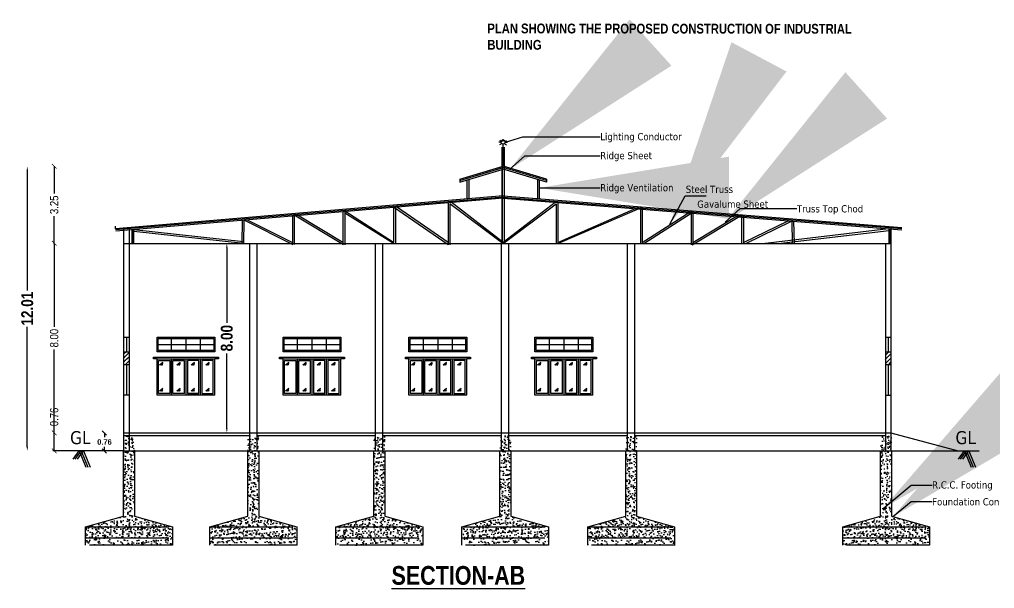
# Model space of a CAD drawing. Header units: metres. Extents: x 13.4 to 75.8, y 48.8 to 110.6.
# Drawn here: x 13.82 to 54.92, y 86.63 to 110.64 of the extents above; entities that cross this region are included whole.
import ezdxf

# ---------------------------------------------------------------- set-up
doc = ezdxf.new("R2010")
doc.units = ezdxf.units.M
doc.header["$MEASUREMENT"] = 0
doc.linetypes.add('DASHED', pattern=[0.75, 0.5, -0.25])
for name, color, linetype in [('BLK_1_FLR_0_REGULAR_ROOM_1', 4, 'Continuous'), ('BLK_1_HT_OF_BLDG', 5, 'Continuous'), ('BLK_1_PLINTH_HEIGHT', 7, 'Continuous'), ('DIM', 151, 'Continuous')]:
    doc.layers.add(name, color=color, linetype=linetype)
doc.styles.add('AA', font='tahoma.ttf')
doc.styles.add('Arial', font='swissc.ttf')
doc.styles.get("Standard").update_dxf_attribs({"font": 'swisscb.ttf'})
doc.dimstyles.new('Copy of Standard', dxfattribs={"dimtxt": 0.23, "dimasz": 0.18, "dimexe": 0.18, "dimexo": 0.0625, "dimgap": 0.09, "dimtad": 0, "dimtih": 1, "dimtoh": 1, "dimzin": 0, "dimdsep": 46, "dimtxsty": 'Standard', "dimblk": 'OBLIQUE', "dimcen": 0.09, "dimse1": 1, "dimse2": 1, "dimadec": 0, "dimazin": 0, "dimtfac": 1, "dimtofl": 0, "dimtmove": 0, "dimatfit": 3, "dimfxl": 0, "dimtolj": 1, "dimtzin": 0, "dimarcsym": 0})
doc.dimstyles.new('Copy(2) of Standard', dxfattribs={"dimtxt": 0.3, "dimasz": 0.2, "dimexe": 0.18, "dimexo": 0.0625, "dimgap": 0.09, "dimtad": 0, "dimzin": 0, "dimdsep": 46, "dimtxsty": 'Arial', "dimcen": 0.09, "dimse1": 1, "dimse2": 1, "dimclrd": 251, "dimadec": 0, "dimazin": 0, "dimtfac": 1, "dimtofl": 0, "dimtmove": 0, "dimatfit": 3, "dimfxl": 0, "dimtolj": 1, "dimtzin": 0, "dimarcsym": 0})
doc.dimstyles.get("Standard").update_dxf_attribs({"dimtxt": 1.5, "dimasz": 0.18, "dimexe": 0.18, "dimexo": 0.0625, "dimgap": 0.09, "dimtad": 0, "dimzin": 0, "dimdsep": 46, "dimtxsty": 'Standard', "dimcen": 0.09, "dimse1": 1, "dimse2": 1, "dimsd1": 1, "dimsd2": 1, "dimclrt": 256, "dimadec": 0, "dimazin": 0, "dimtfac": 1, "dimtofl": 0, "dimtmove": 0, "dimatfit": 3, "dimfxl": 0, "dimtolj": 1, "dimtzin": 0, "dimarcsym": 0})
pattern_1 = [(45, (-76343.95023, 28405.97859), (-0.08838834765, 0.08838834765), [])]
pattern_2 = [(50, (-76343.95023, 28405.9786), (0.3643681727, -0.0318780846), [0.0381, -0.4191]), (355, (-76343.95023, 28405.9786), (-0.0704856775, 0.3821136039), [0.03048, -0.33528]), (100.45144446, (-76343.91986, 28405.97594), (0.2938824941, 0.3502355154), [0.0323800175, -0.3561801929]), (46.1842, (-76343.95023, 28406.0802), (0.542158596, -0.0840837946), [0.05715, -0.62865]), (96.6356355, (-76343.90505, 28406.0732), (0.4748082684, 0.4948522492), [0.0485700537, -0.53427059]), (351.184164, (-76343.9502, 28406.0802), (0.474808268, 0.494852249), [0.04572, -0.5029200005]), (21, (-76343.89943, 28406.0548), (0.3032287825, -0.2045303965), [0.0381, -0.4191]), (326, (-76343.89943, 28406.0548), (0.1236041886, 0.3683762229), [0.03048, -0.33528]), (71.45144474, (-76343.87416, 28406.03775), (0.4268329674, 0.1638458256), [0.0323800165, -0.3561801929]), (37.5, (-76343.95023, 28405.97859), (0.0061772065, 0.16911007774), [0, -0.331216, 0, -0.34036, 0, -0.33655]), (7.5, (-76343.95023, 28405.9786), (0.133639325, 0.20036114963), [0, -0.194056, 0, -0.323596, 0, -0.12827]), (327.5, (-76344.06351, 28405.97859), (0.27118179757, -0.01145787484), [0, -0.127, 0, -0.39624, 0, -0.52578]), (317.5, (-76344.1143, 28405.9786), (0.296258574, 0.050853331), [0, -0.1651, 0, -0.263144, 0, -0.37338])]
pattern_3 = [(37.5, (-76343.95023, 28405.9786), (-0.0096001878, 0.2936479424), [0, -0.231648, 0, -0.25908, 0, -0.24765]), (7.5, (-76343.95023, 28405.9786), (0.2697139699, 0.4300950603), [0, -0.124968, 0, -0.208788, 0, -0.08001]), (327.5, (-76344.13768, 28405.9786), (0.4745952197, 0.00086243976), [0, -0.0762, 0, -0.27432, 0, -0.35814]), (317.5, (-76344.13768, 28405.9786), (0.4581336945, 0.133757756), [0, -0.0381, 0, -0.179832, 0, -0.20574])]

# ---------------------------------------------------------------- blocks, each defined once
blk = doc.blocks.new('_ArchTick')
at = {"color": 0, "linetype": 'ByBlock', "const_width": 0.15}
blk.add_lwpolyline([(-0.5, -0.5), (0.5, 0.5)], dxfattribs=at)
blk = doc.blocks.new('*D26')
at = {"lineweight": -2}
for p, q in [((15.283, 93.196), (15.283, 93.396)), ((15.283, 92.436), (15.283, 93.196))]:
    blk.add_line(p, q, dxfattribs=at)
at = {"layer": 'Defpoints', "color": 0, "lineweight": 5}
for p in [(15.283, 93.196), (18.209, 93.196), (18.209, 92.436)]:
    blk.add_point(p, dxfattribs=at)
at = {"lineweight": -2, "xscale": 0.2, "yscale": 0.2, "zscale": 0.2}
for p, rotation in [((15.283, 93.196), 90), ((15.283, 92.436), 270)]:
    blk.add_blockref('_ArchTick', p, dxfattribs=dict(at, rotation=rotation))
at = {"color": 0, "insert": (15.283, 93.872), "char_height": 0.35, "attachment_point": 5, "rotation": 90, "style": 'Arial'}
blk.add_mtext('\\A1;0.76', dxfattribs=at)
blk = doc.blocks.new('*D27')
at = {"lineweight": -2}
for p, q in [((15.283, 101.196), (15.283, 97.671)), ((15.283, 93.196), (15.283, 96.722))]:
    blk.add_line(p, q, dxfattribs=at)
at = {"layer": 'Defpoints', "color": 0, "lineweight": 5}
for p in [(15.283, 101.196), (18.439, 101.196), (18.439, 93.196)]:
    blk.add_point(p, dxfattribs=at)
at = {"lineweight": -2, "xscale": 0.2, "yscale": 0.2, "zscale": 0.2}
for p, rotation in [((15.283, 101.196), 90), ((15.283, 93.196), 270)]:
    blk.add_blockref('_ArchTick', p, dxfattribs=dict(at, rotation=rotation))
at = {"color": 0, "insert": (15.283, 97.196), "char_height": 0.35, "attachment_point": 5, "rotation": 90, "style": 'Arial'}
blk.add_mtext('\\A1;8.00', dxfattribs=at)
blk = doc.blocks.new('*D28')
at = {"lineweight": -2}
for p, q in [((15.283, 104.446), (15.283, 103.295)), ((15.283, 101.196), (15.283, 102.347))]:
    blk.add_line(p, q, dxfattribs=at)
at = {"layer": 'Defpoints', "color": 0, "lineweight": 5}
for p in [(15.283, 104.446), (34.205, 104.446), (34.139, 101.196)]:
    blk.add_point(p, dxfattribs=at)
at = {"lineweight": -2, "xscale": 0.2, "yscale": 0.2, "zscale": 0.2}
for p, rotation in [((15.283, 104.446), 90), ((15.283, 101.196), 270)]:
    blk.add_blockref('_ArchTick', p, dxfattribs=dict(at, rotation=rotation))
at = {"color": 0, "insert": (15.283, 102.821), "char_height": 0.35, "attachment_point": 5, "rotation": 90, "style": 'Arial'}
blk.add_mtext('\\A1;3.25', dxfattribs=at)
blk = doc.blocks.new('*D23')
at = {"layer": 'BLK_1_HT_OF_BLDG', "color": 0, "lineweight": -2}
for p, q in [((14.149, 104.266), (14.149, 99.212)), ((14.149, 92.616), (14.149, 97.67))]:
    blk.add_line(p, q, dxfattribs=at)
at = {"layer": 'BLK_1_HT_OF_BLDG', "color": 0, "lineweight": 5}
for points in [[(14.119, 104.266), (14.179, 104.266), (14.149, 104.446)], [(14.119, 92.616), (14.179, 92.616), (14.149, 92.436)]]:
    blk.add_solid(points, dxfattribs=at)
at = {"layer": 'Defpoints', "color": 0, "lineweight": 5}
for p in [(14.149, 104.446), (34.205, 104.446), (18.209, 92.436)]:
    blk.add_point(p, dxfattribs=at)
at = {"layer": 'BLK_1_HT_OF_BLDG', "insert": (14.149, 98.441), "char_height": 0.5, "attachment_point": 5, "rotation": 90}
blk.add_mtext('\\A1;12.01', dxfattribs=at)
blk = doc.blocks.new('*D31')
at = {"layer": 'BLK_1_FLR_0_REGULAR_ROOM_1', "color": 0, "lineweight": -2}
for p, q in [((22.56, 101.016), (22.56, 97.839)), ((22.56, 93.376), (22.56, 96.554))]:
    blk.add_line(p, q, dxfattribs=at)
at = {"layer": 'BLK_1_FLR_0_REGULAR_ROOM_1', "color": 0, "lineweight": 5}
for points in [[(22.53, 101.016), (22.59, 101.016), (22.56, 101.196)], [(22.53, 93.376), (22.59, 93.376), (22.56, 93.196)]]:
    blk.add_solid(points, dxfattribs=at)
at = {"layer": 'Defpoints', "color": 0, "lineweight": 5}
for p in [(23.519, 101.196), (22.56, 93.196), (23.519, 93.196)]:
    blk.add_point(p, dxfattribs=at)
at = {"layer": 'BLK_1_FLR_0_REGULAR_ROOM_1', "insert": (22.56, 97.196), "char_height": 0.5, "attachment_point": 5, "rotation": 90}
blk.add_mtext('\\A1;8.00', dxfattribs=at)
blk = doc.blocks.new('_Oblique')
at = {"layer": 'DIM', "color": 0, "lineweight": -2}
blk.add_line((-0.5, -0.5), (0.5, 0.5), dxfattribs=at)
blk = doc.blocks.new('*D32')
at = {"layer": 'BLK_1_PLINTH_HEIGHT', "color": 0, "lineweight": -2}
for p, q in [((17.402, 93.196), (17.402, 93.023)), ((17.402, 92.434), (17.402, 92.607))]:
    blk.add_line(p, q, dxfattribs=at)
at = {"layer": 'Defpoints', "color": 0, "lineweight": 5}
for p in [(17.402, 93.196), (18.209, 93.196), (18.209, 92.434)]:
    blk.add_point(p, dxfattribs=at)
at = {"layer": 'BLK_1_PLINTH_HEIGHT', "color": 0, "lineweight": -2, "xscale": 0.18, "yscale": 0.18, "zscale": 0.18}
for p, rotation in [((17.402, 93.196), 90), ((17.402, 92.434), 270)]:
    blk.add_blockref('_Oblique', p, dxfattribs=dict(at, rotation=rotation))
at = {"layer": 'BLK_1_PLINTH_HEIGHT', "color": 0, "insert": (17.402, 92.815), "char_height": 0.23, "attachment_point": 5}
blk.add_mtext('\\A1;0.76', dxfattribs=at)

msp = doc.modelspace()

# ---------------------------------------------------------------- hatches: boundary and pattern name
h = msp.add_hatch()
h.set_pattern_fill('ANSI31', color=256)
h.set_pattern_definition(pattern_1)
h.paths.add_polyline_path([(50.556, 96.625), (50.326, 96.625), (50.326, 96.32), (50.556, 96.32)])
h.paths.add_polyline_path([(18.439, 96.625), (18.209, 96.625), (18.209, 96.32), (18.439, 96.32)])
h = msp.add_hatch()
h.set_pattern_fill('ANSI31', color=256)
h.set_pattern_definition(pattern_1)
h.paths.add_polyline_path([(50.556, 96.32), (50.326, 96.32), (50.326, 96.09), (50.556, 96.09)])
h.paths.add_polyline_path([(18.439, 96.32), (18.209, 96.32), (18.209, 96.09), (18.439, 96.09)])
at = {"linetype": 'ByBlock'}
h = msp.add_hatch(dxfattribs=at)
h.set_pattern_fill('AR-CONC', color=251, scale=0.0508, style=0)
h.set_pattern_definition(pattern_2)
h.paths.add_polyline_path([(18.209, 92.434), (18.666, 92.434), (18.666, 89.688), (20.266, 89.231), (16.609, 89.231), (18.209, 89.688)])
h.paths.add_polyline_path([(18.209, 93.082), (18.666, 93.082), (18.666, 92.434), (18.209, 92.434)])
h = msp.add_hatch(dxfattribs=at)
h.set_pattern_fill('AR-CONC', color=251, scale=0.0508, style=0)
h.set_pattern_definition(pattern_2)
h.paths.add_polyline_path([(23.448, 92.434), (23.906, 92.434), (23.906, 89.688), (25.506, 89.231), (21.848, 89.231), (23.448, 89.688)])
h.paths.add_polyline_path([(23.448, 93.082), (23.906, 93.082), (23.906, 92.434), (23.448, 92.434)])
h = msp.add_hatch(dxfattribs=at)
h.set_pattern_fill('AR-CONC', color=251, scale=0.0508, style=0)
h.set_pattern_definition(pattern_2)
h.paths.add_polyline_path([(28.758, 92.434), (29.216, 92.434), (29.216, 89.688), (30.816, 89.231), (27.158, 89.231), (28.758, 89.688)])
h.paths.add_polyline_path([(28.758, 93.082), (29.216, 93.082), (29.216, 92.434), (28.758, 92.434)])
h = msp.add_hatch(dxfattribs=at)
h.set_pattern_fill('AR-CONC', color=251, scale=0.0508, style=0)
h.set_pattern_definition([(50, (-8067.28307, -9290.357), (0.364368173, -0.0318780846), [0.0381, -0.4191]), (355, (-8067.28307, -9290.357), (-0.070485677, 0.382113604), [0.03048, -0.33528]), (100.4514445, (-8067.2527, -9290.35965), (0.293882494, 0.350235515), [0.032380018, -0.356180193]), (46.1842, (-8067.28307, -9290.2554), (0.542158596, -0.084083795), [0.05715, -0.62865]), (96.6356355, (-8067.2379, -9290.2624), (0.474808268, 0.49485225), [0.048570054, -0.53427059]), (351.184164, (-8067.28307, -9290.2554), (0.474808268, 0.49485225), [0.04572, -0.50292]), (21, (-8067.23227, -9290.2808), (0.3032287825, -0.2045303965), [0.0381, -0.4191]), (326, (-8067.23227, -9290.2808), (0.123604189, 0.368376223), [0.03048, -0.33528]), (71.4514447, (-8067.207, -9290.29784), (0.426832967, 0.163845826), [0.032380017, -0.356180193]), (37.5, (-8067.28307, -9290.357), (0.0061772065, 0.1691100777), [0, -0.331216, 0, -0.34036, 0, -0.33655]), (7.5, (-8067.28307, -9290.357), (0.133639325, 0.2003611496), [0, -0.194056, 0, -0.323596, 0, -0.12827]), (327.5, (-8067.39635, -9290.357), (0.2711817976, -0.0114578748), [0, -0.127, 0, -0.39624, 0, -0.52578]), (317.5, (-8067.44715, -9290.357), (0.296258574, 0.050853331), [0, -0.1651, 0, -0.263144, 0, -0.37338])])
h.paths.add_polyline_path([(34.068, 92.434), (34.526, 92.434), (34.526, 89.688), (36.126, 89.231), (32.468, 89.231), (34.068, 89.688)])
h.paths.add_polyline_path([(34.068, 93.082), (34.526, 93.082), (34.526, 92.434), (34.068, 92.434)])
h = msp.add_hatch(dxfattribs=at)
h.set_pattern_fill('AR-CONC', color=251, scale=0.0508, style=0)
h.set_pattern_definition(pattern_2)
h.paths.add_polyline_path([(39.378, 92.434), (39.836, 92.434), (39.836, 89.688), (41.436, 89.231), (37.778, 89.231), (39.378, 89.688)])
h.paths.add_polyline_path([(39.378, 93.082), (39.836, 93.082), (39.836, 92.434), (39.378, 92.434)])
h = msp.add_hatch(dxfattribs=at)
h.set_pattern_fill('AR-CONC', color=251, scale=0.0508, style=0)
h.set_pattern_definition(pattern_2)
h.paths.add_polyline_path([(50.12, 92.434), (50.578, 92.434), (50.578, 89.688), (52.178, 89.231), (48.52, 89.231), (50.12, 89.688)])
h.paths.add_polyline_path([(50.12, 93.082), (50.578, 93.082), (50.578, 92.434), (50.12, 92.434)])
h = msp.add_hatch(dxfattribs=at)
h.set_pattern_fill('AR-CONC', color=251, scale=0.0508, style=0)
h.set_pattern_definition(pattern_2)
h.paths.add_polyline_path([(16.609, 89.231), (20.266, 89.231), (20.266, 88.773), (16.609, 88.773)])
h = msp.add_hatch(dxfattribs=at)
h.set_pattern_fill('AR-CONC', color=251, scale=0.0508, style=0)
h.set_pattern_definition(pattern_2)
h.paths.add_polyline_path([(21.848, 89.231), (25.506, 89.231), (25.506, 88.773), (21.848, 88.773)])
h = msp.add_hatch(dxfattribs=at)
h.set_pattern_fill('AR-CONC', color=251, scale=0.0508, style=0)
h.set_pattern_definition(pattern_2)
h.paths.add_polyline_path([(27.158, 89.231), (30.816, 89.231), (30.816, 88.773), (27.158, 88.773)])
h = msp.add_hatch(dxfattribs=at)
h.set_pattern_fill('AR-CONC', color=251, scale=0.0508, style=0)
h.set_pattern_definition(pattern_2)
h.paths.add_polyline_path([(32.468, 89.231), (36.126, 89.231), (36.126, 88.773), (32.468, 88.773)])
h = msp.add_hatch(dxfattribs=at)
h.set_pattern_fill('AR-CONC', color=251, scale=0.0508, style=0)
h.set_pattern_definition(pattern_2)
h.paths.add_polyline_path([(37.778, 89.231), (41.436, 89.231), (41.436, 88.773), (37.778, 88.773)])
h = msp.add_hatch(dxfattribs=at)
h.set_pattern_fill('AR-CONC', color=251, scale=0.0508, style=0)
h.set_pattern_definition(pattern_2)
h.paths.add_polyline_path([(48.52, 89.231), (52.178, 89.231), (52.178, 88.773), (48.52, 88.773)])
h = msp.add_hatch(dxfattribs=at)
h.set_pattern_fill('AR-SAND', color=251, scale=0.1524, style=0)
h.set_pattern_definition(pattern_3)
h.paths.add_polyline_path([(16.609, 88.773), (20.266, 88.773), (20.266, 88.469), (16.609, 88.469)])
h = msp.add_hatch(dxfattribs=at)
h.set_pattern_fill('AR-SAND', color=251, scale=0.1524, style=0)
h.set_pattern_definition(pattern_3)
h.paths.add_polyline_path([(21.848, 88.773), (25.506, 88.773), (25.506, 88.469), (21.848, 88.469)])
h = msp.add_hatch(dxfattribs=at)
h.set_pattern_fill('AR-SAND', color=251, scale=0.1524, style=0)
h.set_pattern_definition([(37.5, (-8072.59307, -9290.357), (-0.009600188, 0.2936479424), [0, -0.231648, 0, -0.25908, 0, -0.24765]), (7.5, (-8072.59307, -9290.357), (0.26971397, 0.43009506), [0, -0.124968, 0, -0.208788, 0, -0.08001]), (327.5, (-8072.78052, -9290.357), (0.4745952197, 0.00086244), [0, -0.0762, 0, -0.27432, 0, -0.35814]), (317.5, (-8072.78052, -9290.357), (0.458133695, 0.133757756), [0, -0.0381, 0, -0.179832, 0, -0.20574])])
h.paths.add_polyline_path([(27.158, 88.773), (30.816, 88.773), (30.816, 88.469), (27.158, 88.469)])
h = msp.add_hatch(dxfattribs=at)
h.set_pattern_fill('AR-SAND', color=251, scale=0.1524, style=0)
h.set_pattern_definition(pattern_3)
h.paths.add_polyline_path([(32.468, 88.773), (36.126, 88.773), (36.126, 88.469), (32.468, 88.469)])
h = msp.add_hatch(dxfattribs=at)
h.set_pattern_fill('AR-SAND', color=251, scale=0.1524, style=0)
h.set_pattern_definition(pattern_3)
h.paths.add_polyline_path([(37.778, 88.773), (41.436, 88.773), (41.436, 88.469), (37.778, 88.469)])
h = msp.add_hatch(dxfattribs=at)
h.set_pattern_fill('AR-SAND', color=251, scale=0.1524, style=0)
h.set_pattern_definition(pattern_3)
h.paths.add_polyline_path([(48.52, 88.773), (52.178, 88.773), (52.178, 88.469), (48.52, 88.469)])

# ---------------------------------------------------------------- linework, layer by layer
for p, q in [((34.122, 105.47), (34.022, 105.47)), ((34.122, 105.47), (34.022, 105.47)), ((34.15, 105.407), (34.061, 105.353)), ((34.15, 105.407), (34.061, 105.353)), ((34.149, 105.472), (34.067, 105.528)), ((34.149, 105.472), (34.067, 105.528)), ((34.205, 105.493), (34.205, 105.593)), ((34.205, 105.493), (34.205, 105.593)), ((34.205, 104.446), (34.205, 105.386)), ((34.205, 104.446), (34.205, 105.386)), ((34.261, 105.407), (34.35, 105.353)), ((34.261, 105.407), (34.35, 105.353)), ((34.262, 105.472), (34.344, 105.528)), ((34.262, 105.472), (34.344, 105.528)), ((34.289, 105.47), (34.389, 105.47)), ((34.289, 105.47), (34.389, 105.47)), ((18.209, 101.839), (18.209, 92.436)), ((18.439, 101.839), (18.439, 92.436)), ((50.556, 101.907), (50.556, 92.436)), ((18.209, 101.196), (50.556, 101.196)), ((23.519, 101.196), (23.519, 92.436)), ((23.829, 101.196), (23.829, 92.436)), ((28.829, 92.436), (28.829, 101.196)), ((29.139, 92.436), (29.139, 101.196)), ((34.139, 92.436), (34.139, 101.196)), ((34.449, 92.436), (34.449, 101.196)), ((39.449, 92.436), (39.449, 101.196)), ((39.759, 92.436), (39.759, 101.196)), ((50.326, 101.196), (50.326, 92.436)), ((18.209, 97.236), (18.439, 97.236)), ((18.209, 97.236), (18.209, 97.094)), ((20.225, 96.676), (20.225, 97.185)), ((20.846, 96.676), (20.846, 97.185)), ((21.452, 96.676), (21.452, 97.185)), ((25.535, 96.676), (25.535, 97.185)), ((26.156, 96.676), (26.156, 97.185)), ((26.762, 96.676), (26.762, 97.185)), ((30.845, 96.676), (30.845, 97.185)), ((31.466, 96.676), (31.466, 97.185)), ((32.072, 96.676), (32.072, 97.185)), ((36.155, 96.676), (36.155, 97.185)), ((36.776, 96.676), (36.776, 97.185)), ((37.382, 96.676), (37.382, 97.185)), ((50.326, 97.236), (50.556, 97.236)), ((18.209, 96.625), (18.439, 96.625)), ((19.67, 96.93), (22.007, 96.93)), ((24.98, 96.93), (27.317, 96.93)), ((30.29, 96.93), (32.627, 96.93)), ((35.6, 96.93), (37.937, 96.93)), ((50.326, 96.625), (50.556, 96.625)), ((20.224, 94.796), (20.224, 96.32)), ((20.844, 94.796), (20.844, 96.32)), ((21.385, 94.86), (21.385, 96.257)), ((21.448, 94.796), (21.448, 96.32)), ((22.052, 94.796), (22.052, 96.32)), ((25.534, 94.796), (25.534, 96.32)), ((26.154, 94.796), (26.154, 96.32)), ((26.695, 94.86), (26.695, 96.257)), ((26.758, 94.796), (26.758, 96.32)), ((27.362, 94.796), (27.362, 96.32)), ((30.844, 94.796), (30.844, 96.32)), ((31.464, 94.796), (31.464, 96.32)), ((32.005, 94.86), (32.005, 96.257)), ((32.068, 94.796), (32.068, 96.32)), ((32.672, 94.796), (32.672, 96.32)), ((36.154, 94.796), (36.154, 96.32)), ((36.774, 94.796), (36.774, 96.32)), ((37.315, 94.86), (37.315, 96.257)), ((37.378, 94.796), (37.378, 96.32)), ((37.982, 94.796), (37.982, 96.32)), ((18.209, 96.09), (18.439, 96.09)), ((50.326, 96.09), (50.556, 96.09)), ((18.439, 94.796), (18.209, 94.796)), ((22.052, 94.796), (19.619, 94.796)), ((20.78, 94.86), (20.287, 94.86)), ((27.362, 94.796), (24.929, 94.796)), ((26.09, 94.86), (25.597, 94.86)), ((32.672, 94.796), (30.239, 94.796)), ((31.4, 94.86), (30.907, 94.86)), ((37.982, 94.796), (35.549, 94.796)), ((36.71, 94.86), (36.217, 94.86)), ((50.326, 94.796), (50.556, 94.796)), ((18.209, 93.196), (50.556, 93.196)), ((18.209, 93.086), (23.519, 93.086)), ((23.829, 93.086), (28.829, 93.086)), ((29.139, 93.086), (34.139, 93.086)), ((34.449, 93.086), (39.449, 93.086)), ((39.759, 93.086), (50.326, 93.086)), ((50.556, 93.196), (53.384, 92.436)), ((18.209, 92.436), (15.231, 92.436)), ((16.087, 92.085), (16.341, 92.436)), ((16.165, 92.085), (16.42, 92.436)), ((16.268, 92.085), (16.523, 92.436)), ((16.341, 92.436), (16.62, 91.747)), ((16.42, 92.436), (16.698, 91.747)), ((16.523, 92.436), (16.801, 91.747)), ((18.209, 92.436), (50.556, 92.436)), ((50.556, 92.436), (53.384, 92.436)), ((53.384, 92.436), (54.28, 92.436)), ((53.407, 92.085), (53.662, 92.436)), ((53.486, 92.085), (53.74, 92.436)), ((53.589, 92.085), (53.843, 92.436)), ((53.662, 92.436), (53.94, 91.747)), ((53.74, 92.436), (54.019, 91.747)), ((53.843, 92.436), (54.122, 91.747))]:
    msp.add_line(p, q)
at = {"color": 7, "linetype": 'ByBlock'}
for p, q in [((34.158, 105.251), (34.158, 101.256)), ((34.16, 105.251), (34.16, 101.256)), ((34.25, 105.251), (34.25, 101.256)), ((34.253, 105.251), (34.253, 101.256)), ((32.377, 103.897), (34.205, 104.446)), ((32.377, 103.844), (34.205, 104.393)), ((36.034, 103.897), (34.205, 104.446)), ((36.034, 103.844), (34.205, 104.393)), ((32.377, 103.778), (34.205, 104.327)), ((36.034, 103.778), (34.205, 104.327)), ((32.377, 103.897), (32.377, 103.778)), ((32.681, 103.87), (32.681, 103.093)), ((32.758, 103.892), (32.758, 103.104)), ((35.653, 103.892), (35.653, 103.104)), ((35.729, 103.87), (35.729, 103.093)), ((36.034, 103.897), (36.034, 103.778)), ((34.205, 103.198), (17.869, 101.811)), ((34.205, 103.198), (51.012, 101.871)), ((34.205, 103.147), (17.873, 101.76)), ((34.205, 103.096), (17.877, 101.709)), ((31.891, 102.907), (31.891, 101.136)), ((31.967, 102.867), (31.967, 101.136)), ((34.197, 101.196), (31.967, 102.867)), ((34.197, 101.245), (32.011, 102.929)), ((34.205, 103.147), (51.012, 101.82)), ((34.205, 103.096), (51.012, 101.769)), ((34.214, 101.246), (36.399, 102.929)), ((34.214, 101.196), (36.444, 102.867)), ((36.444, 102.867), (36.444, 101.196)), ((36.52, 102.907), (36.52, 101.196)), ((25.322, 102.373), (25.322, 101.155)), ((25.398, 102.379), (25.398, 101.149)), ((27.483, 101.136), (25.405, 102.379)), ((27.454, 101.238), (25.544, 102.391)), ((27.456, 102.546), (27.456, 101.136)), ((27.532, 102.553), (27.532, 101.136)), ((29.589, 101.237), (27.532, 102.553)), ((29.581, 101.196), (27.532, 102.465)), ((29.589, 102.72), (29.589, 101.237)), ((31.891, 101.136), (29.589, 102.72)), ((29.666, 102.671), (29.666, 101.196)), ((31.891, 101.226), (29.715, 102.73)), ((36.52, 101.226), (39.944, 102.73)), ((36.52, 101.196), (40.069, 102.72)), ((39.993, 102.671), (39.993, 101.196)), ((40.069, 102.72), (40.069, 101.237)), ((40.069, 101.237), (42.127, 102.553)), ((40.141, 101.196), (42.127, 102.465)), ((42.127, 102.553), (42.127, 101.136)), ((42.176, 101.136), (44.253, 102.379)), ((42.203, 102.546), (42.203, 101.136)), ((42.205, 101.238), (44.115, 102.391)), ((44.26, 102.379), (44.26, 101.196)), ((44.337, 102.373), (44.337, 101.196)), ((17.869, 101.811), (17.869, 101.926)), ((23.206, 102.162), (23.189, 101.196)), ((23.283, 102.168), (23.266, 101.196)), ((25.35, 101.136), (23.29, 102.169)), ((25.32, 101.238), (23.429, 102.18)), ((44.339, 101.238), (46.229, 102.147)), ((44.433, 101.196), (46.368, 102.136)), ((46.375, 102.135), (46.393, 101.196)), ((46.451, 102.129), (46.469, 101.196)), ((18.563, 101.196), (18.563, 101.765)), ((18.601, 101.196), (18.601, 101.768)), ((18.639, 101.196), (18.639, 101.771)), ((23.265, 101.196), (18.639, 101.695)), ((23.267, 101.26), (18.642, 101.771)), ((45.146, 101.196), (50.453, 101.815)), ((45.803, 101.196), (50.48, 101.741)), ((50.48, 101.196), (50.48, 101.813)), ((50.518, 101.196), (50.518, 101.81)), ((50.556, 101.196), (50.556, 101.807)), ((19.467, 96.32), (19.467, 96.396)), ((19.467, 96.396), (22.21, 96.396)), ((19.619, 96.32), (19.467, 96.32)), ((22.21, 96.32), (22.052, 96.32)), ((22.21, 96.396), (22.21, 96.32)), ((24.777, 96.32), (24.777, 96.396)), ((24.777, 96.396), (27.52, 96.396)), ((24.929, 96.32), (24.777, 96.32)), ((27.52, 96.32), (27.362, 96.32)), ((27.52, 96.396), (27.52, 96.32)), ((30.087, 96.32), (30.087, 96.396)), ((30.087, 96.396), (32.83, 96.396)), ((30.239, 96.32), (30.087, 96.32)), ((32.83, 96.32), (32.672, 96.32)), ((32.83, 96.396), (32.83, 96.32)), ((35.397, 96.32), (35.397, 96.396)), ((35.397, 96.396), (38.14, 96.396)), ((35.549, 96.32), (35.397, 96.32)), ((38.14, 96.32), (37.982, 96.32)), ((38.14, 96.396), (38.14, 96.32))]:
    msp.add_line(p, q, dxfattribs=at)
at = {"color": 3, "linetype": 'ByBlock'}
for p, q in [((19.72, 96.07), (19.863, 96.182)), ((19.863, 96.182), (19.744, 96.068)), ((20.456, 96.07), (20.599, 96.182)), ((20.599, 96.182), (20.48, 96.068)), ((21.054, 96.07), (21.197, 96.182)), ((21.197, 96.182), (21.078, 96.068)), ((21.669, 96.07), (21.812, 96.182)), ((21.812, 96.182), (21.693, 96.068)), ((25.03, 96.07), (25.173, 96.182)), ((25.173, 96.182), (25.054, 96.068)), ((25.766, 96.07), (25.909, 96.182)), ((25.909, 96.182), (25.79, 96.068)), ((26.364, 96.07), (26.507, 96.182)), ((26.507, 96.182), (26.388, 96.068)), ((26.979, 96.07), (27.122, 96.182)), ((27.122, 96.182), (27.003, 96.068)), ((30.34, 96.07), (30.483, 96.182)), ((30.483, 96.182), (30.364, 96.068)), ((31.076, 96.07), (31.219, 96.182)), ((31.219, 96.182), (31.1, 96.068)), ((31.674, 96.07), (31.817, 96.182)), ((31.817, 96.182), (31.698, 96.068)), ((32.289, 96.07), (32.432, 96.182)), ((32.432, 96.182), (32.313, 96.068)), ((35.65, 96.07), (35.793, 96.182)), ((35.793, 96.182), (35.674, 96.068)), ((36.386, 96.07), (36.529, 96.182)), ((36.529, 96.182), (36.41, 96.068)), ((36.984, 96.07), (37.127, 96.182)), ((37.127, 96.182), (37.008, 96.068)), ((37.599, 96.07), (37.742, 96.182)), ((37.742, 96.182), (37.623, 96.068)), ((19.744, 96.068), (19.855, 96.15)), ((19.855, 96.15), (19.776, 96.07)), ((19.776, 96.07), (19.849, 96.123)), ((19.849, 96.123), (19.805, 96.069)), ((19.805, 96.069), (19.848, 96.098)), ((19.848, 96.098), (19.823, 96.067)), ((19.823, 96.067), (19.85, 96.083)), ((19.85, 96.083), (19.835, 96.067)), ((19.835, 96.067), (19.842, 96.075)), ((20.48, 96.068), (20.591, 96.15)), ((20.591, 96.15), (20.513, 96.07)), ((20.513, 96.07), (20.585, 96.123)), ((20.585, 96.123), (20.541, 96.069)), ((20.541, 96.069), (20.584, 96.098)), ((20.584, 96.098), (20.56, 96.067)), ((20.56, 96.067), (20.586, 96.083)), ((20.586, 96.083), (20.571, 96.067)), ((20.571, 96.067), (20.578, 96.075)), ((21.078, 96.068), (21.189, 96.15)), ((21.189, 96.15), (21.111, 96.07)), ((21.111, 96.07), (21.183, 96.123)), ((21.183, 96.123), (21.139, 96.069)), ((21.139, 96.069), (21.182, 96.098)), ((21.182, 96.098), (21.158, 96.067)), ((21.158, 96.067), (21.184, 96.083)), ((21.184, 96.083), (21.169, 96.067)), ((21.169, 96.067), (21.177, 96.075)), ((21.693, 96.068), (21.804, 96.15)), ((21.804, 96.15), (21.726, 96.07)), ((21.726, 96.07), (21.798, 96.123)), ((21.798, 96.123), (21.754, 96.069)), ((21.754, 96.069), (21.797, 96.098)), ((21.797, 96.098), (21.773, 96.067)), ((21.773, 96.067), (21.799, 96.083)), ((21.799, 96.083), (21.784, 96.067)), ((21.784, 96.067), (21.792, 96.075)), ((25.054, 96.068), (25.165, 96.15)), ((25.165, 96.15), (25.086, 96.07)), ((25.086, 96.07), (25.159, 96.123)), ((25.159, 96.123), (25.115, 96.069)), ((25.115, 96.069), (25.158, 96.098)), ((25.158, 96.098), (25.133, 96.067)), ((25.133, 96.067), (25.16, 96.083)), ((25.16, 96.083), (25.145, 96.067)), ((25.145, 96.067), (25.152, 96.075)), ((25.79, 96.068), (25.901, 96.15)), ((25.901, 96.15), (25.823, 96.07)), ((25.823, 96.07), (25.895, 96.123)), ((25.895, 96.123), (25.851, 96.069)), ((25.851, 96.069), (25.894, 96.098)), ((25.894, 96.098), (25.87, 96.067)), ((25.87, 96.067), (25.896, 96.083)), ((25.896, 96.083), (25.881, 96.067)), ((25.881, 96.067), (25.888, 96.075)), ((26.388, 96.068), (26.499, 96.15)), ((26.499, 96.15), (26.421, 96.07)), ((26.421, 96.07), (26.493, 96.123)), ((26.493, 96.123), (26.449, 96.069)), ((26.449, 96.069), (26.492, 96.098)), ((26.492, 96.098), (26.468, 96.067)), ((26.468, 96.067), (26.494, 96.083)), ((26.494, 96.083), (26.479, 96.067)), ((26.479, 96.067), (26.487, 96.075)), ((27.003, 96.068), (27.114, 96.15)), ((27.114, 96.15), (27.036, 96.07)), ((27.036, 96.07), (27.108, 96.123)), ((27.108, 96.123), (27.064, 96.069)), ((27.064, 96.069), (27.107, 96.098)), ((27.107, 96.098), (27.083, 96.067)), ((27.083, 96.067), (27.109, 96.083)), ((27.109, 96.083), (27.094, 96.067)), ((27.094, 96.067), (27.102, 96.075)), ((30.364, 96.068), (30.475, 96.15)), ((30.475, 96.15), (30.396, 96.07)), ((30.396, 96.07), (30.469, 96.123)), ((30.469, 96.123), (30.425, 96.069)), ((30.425, 96.069), (30.468, 96.098)), ((30.468, 96.098), (30.443, 96.067)), ((30.443, 96.067), (30.47, 96.083)), ((30.47, 96.083), (30.455, 96.067)), ((30.455, 96.067), (30.462, 96.075)), ((31.1, 96.068), (31.211, 96.15)), ((31.211, 96.15), (31.133, 96.07)), ((31.133, 96.07), (31.205, 96.123)), ((31.205, 96.123), (31.161, 96.069)), ((31.161, 96.069), (31.204, 96.098)), ((31.204, 96.098), (31.18, 96.067)), ((31.18, 96.067), (31.206, 96.083)), ((31.206, 96.083), (31.191, 96.067)), ((31.191, 96.067), (31.198, 96.075)), ((31.698, 96.068), (31.809, 96.15)), ((31.809, 96.15), (31.731, 96.07)), ((31.731, 96.07), (31.803, 96.123)), ((31.803, 96.123), (31.759, 96.069)), ((31.759, 96.069), (31.802, 96.098)), ((31.802, 96.098), (31.778, 96.067)), ((31.778, 96.067), (31.804, 96.083)), ((31.804, 96.083), (31.789, 96.067)), ((31.789, 96.067), (31.797, 96.075)), ((32.313, 96.068), (32.424, 96.15)), ((32.424, 96.15), (32.346, 96.07)), ((32.346, 96.07), (32.418, 96.123)), ((32.418, 96.123), (32.374, 96.069)), ((32.374, 96.069), (32.417, 96.098)), ((32.417, 96.098), (32.393, 96.067)), ((32.393, 96.067), (32.419, 96.083)), ((32.419, 96.083), (32.404, 96.067)), ((32.404, 96.067), (32.412, 96.075)), ((35.674, 96.068), (35.785, 96.15)), ((35.785, 96.15), (35.706, 96.07)), ((35.706, 96.07), (35.779, 96.123)), ((35.779, 96.123), (35.735, 96.069)), ((35.735, 96.069), (35.778, 96.098)), ((35.778, 96.098), (35.753, 96.067)), ((35.753, 96.067), (35.78, 96.083)), ((35.78, 96.083), (35.765, 96.067)), ((35.765, 96.067), (35.772, 96.075)), ((36.41, 96.068), (36.521, 96.15)), ((36.521, 96.15), (36.443, 96.07)), ((36.443, 96.07), (36.515, 96.123)), ((36.515, 96.123), (36.471, 96.069)), ((36.471, 96.069), (36.514, 96.098)), ((36.514, 96.098), (36.49, 96.067)), ((36.49, 96.067), (36.516, 96.083)), ((36.516, 96.083), (36.501, 96.067)), ((36.501, 96.067), (36.508, 96.075)), ((37.008, 96.068), (37.119, 96.15)), ((37.119, 96.15), (37.041, 96.07)), ((37.041, 96.07), (37.113, 96.123)), ((37.113, 96.123), (37.069, 96.069)), ((37.069, 96.069), (37.112, 96.098)), ((37.112, 96.098), (37.088, 96.067)), ((37.088, 96.067), (37.114, 96.083)), ((37.114, 96.083), (37.099, 96.067)), ((37.099, 96.067), (37.107, 96.075)), ((37.623, 96.068), (37.734, 96.15)), ((37.734, 96.15), (37.656, 96.07)), ((37.656, 96.07), (37.728, 96.123)), ((37.728, 96.123), (37.684, 96.069)), ((37.684, 96.069), (37.727, 96.098)), ((37.727, 96.098), (37.703, 96.067)), ((37.703, 96.067), (37.729, 96.083)), ((37.729, 96.083), (37.714, 96.067)), ((37.714, 96.067), (37.722, 96.075)), ((19.72, 94.97), (19.863, 95.082)), ((19.863, 95.082), (19.744, 94.967)), ((19.744, 94.967), (19.855, 95.05)), ((19.855, 95.05), (19.776, 94.97)), ((19.776, 94.97), (19.849, 95.022)), ((19.849, 95.022), (19.805, 94.968)), ((19.805, 94.968), (19.848, 94.998)), ((19.848, 94.998), (19.823, 94.967)), ((19.823, 94.967), (19.85, 94.983)), ((19.85, 94.983), (19.835, 94.966)), ((19.835, 94.966), (19.842, 94.975)), ((20.456, 94.97), (20.599, 95.082)), ((20.599, 95.082), (20.48, 94.967)), ((20.48, 94.967), (20.591, 95.05)), ((20.591, 95.05), (20.513, 94.97)), ((20.513, 94.97), (20.585, 95.022)), ((20.585, 95.022), (20.541, 94.968)), ((20.541, 94.968), (20.584, 94.998)), ((20.584, 94.998), (20.56, 94.967)), ((20.56, 94.967), (20.586, 94.983)), ((20.586, 94.983), (20.571, 94.966)), ((20.571, 94.966), (20.578, 94.975)), ((21.054, 94.97), (21.197, 95.082)), ((21.197, 95.082), (21.078, 94.967)), ((21.078, 94.967), (21.189, 95.05)), ((21.189, 95.05), (21.111, 94.97)), ((21.111, 94.97), (21.183, 95.022)), ((21.183, 95.022), (21.139, 94.968)), ((21.139, 94.968), (21.182, 94.998)), ((21.182, 94.998), (21.158, 94.967)), ((21.158, 94.967), (21.184, 94.983)), ((21.184, 94.983), (21.169, 94.966)), ((21.169, 94.966), (21.177, 94.975)), ((21.669, 94.97), (21.812, 95.082)), ((21.812, 95.082), (21.693, 94.967)), ((21.693, 94.967), (21.804, 95.05)), ((21.804, 95.05), (21.726, 94.97)), ((21.726, 94.97), (21.798, 95.022)), ((21.798, 95.022), (21.754, 94.968)), ((21.754, 94.968), (21.797, 94.998)), ((21.797, 94.998), (21.773, 94.967)), ((21.773, 94.967), (21.799, 94.983)), ((21.799, 94.983), (21.784, 94.966)), ((21.784, 94.966), (21.792, 94.975)), ((25.03, 94.97), (25.173, 95.082)), ((25.173, 95.082), (25.054, 94.967)), ((25.054, 94.967), (25.165, 95.05)), ((25.165, 95.05), (25.086, 94.97)), ((25.086, 94.97), (25.159, 95.022)), ((25.159, 95.022), (25.115, 94.968)), ((25.115, 94.968), (25.158, 94.998)), ((25.158, 94.998), (25.133, 94.967)), ((25.133, 94.967), (25.16, 94.983)), ((25.16, 94.983), (25.145, 94.966)), ((25.145, 94.966), (25.152, 94.975)), ((25.766, 94.97), (25.909, 95.082)), ((25.909, 95.082), (25.79, 94.967)), ((25.79, 94.967), (25.901, 95.05)), ((25.901, 95.05), (25.823, 94.97)), ((25.823, 94.97), (25.895, 95.022)), ((25.895, 95.022), (25.851, 94.968)), ((25.851, 94.968), (25.894, 94.998)), ((25.894, 94.998), (25.87, 94.967)), ((25.87, 94.967), (25.896, 94.983)), ((25.896, 94.983), (25.881, 94.966)), ((25.881, 94.966), (25.888, 94.975)), ((26.364, 94.97), (26.507, 95.082)), ((26.507, 95.082), (26.388, 94.967)), ((26.388, 94.967), (26.499, 95.05)), ((26.499, 95.05), (26.421, 94.97)), ((26.421, 94.97), (26.493, 95.022)), ((26.493, 95.022), (26.449, 94.968)), ((26.449, 94.968), (26.492, 94.998)), ((26.492, 94.998), (26.468, 94.967)), ((26.468, 94.967), (26.494, 94.983)), ((26.494, 94.983), (26.479, 94.966)), ((26.479, 94.966), (26.487, 94.975)), ((26.979, 94.97), (27.122, 95.082)), ((27.122, 95.082), (27.003, 94.967)), ((27.003, 94.967), (27.114, 95.05)), ((27.114, 95.05), (27.036, 94.97)), ((27.036, 94.97), (27.108, 95.022)), ((27.108, 95.022), (27.064, 94.968)), ((27.064, 94.968), (27.107, 94.998)), ((27.107, 94.998), (27.083, 94.967)), ((27.083, 94.967), (27.109, 94.983)), ((27.109, 94.983), (27.094, 94.966)), ((27.094, 94.966), (27.102, 94.975)), ((30.34, 94.97), (30.483, 95.082)), ((30.483, 95.082), (30.364, 94.967)), ((30.364, 94.967), (30.475, 95.05)), ((30.475, 95.05), (30.396, 94.97)), ((30.396, 94.97), (30.469, 95.022)), ((30.469, 95.022), (30.425, 94.968)), ((30.425, 94.968), (30.468, 94.998)), ((30.468, 94.998), (30.443, 94.967)), ((30.443, 94.967), (30.47, 94.983)), ((30.47, 94.983), (30.455, 94.966)), ((30.455, 94.966), (30.462, 94.975)), ((31.076, 94.97), (31.219, 95.082)), ((31.219, 95.082), (31.1, 94.967)), ((31.1, 94.967), (31.211, 95.05)), ((31.211, 95.05), (31.133, 94.97)), ((31.133, 94.97), (31.205, 95.022)), ((31.205, 95.022), (31.161, 94.968)), ((31.161, 94.968), (31.204, 94.998)), ((31.204, 94.998), (31.18, 94.967)), ((31.18, 94.967), (31.206, 94.983)), ((31.206, 94.983), (31.191, 94.966)), ((31.191, 94.966), (31.198, 94.975)), ((31.674, 94.97), (31.817, 95.082)), ((31.817, 95.082), (31.698, 94.967)), ((31.698, 94.967), (31.809, 95.05)), ((31.809, 95.05), (31.731, 94.97)), ((31.731, 94.97), (31.803, 95.022)), ((31.803, 95.022), (31.759, 94.968)), ((31.759, 94.968), (31.802, 94.998)), ((31.802, 94.998), (31.778, 94.967)), ((31.778, 94.967), (31.804, 94.983)), ((31.804, 94.983), (31.789, 94.966)), ((31.789, 94.966), (31.797, 94.975)), ((32.289, 94.97), (32.432, 95.082)), ((32.432, 95.082), (32.313, 94.967)), ((32.313, 94.967), (32.424, 95.05)), ((32.424, 95.05), (32.346, 94.97)), ((32.346, 94.97), (32.418, 95.022)), ((32.418, 95.022), (32.374, 94.968)), ((32.374, 94.968), (32.417, 94.998)), ((32.417, 94.998), (32.393, 94.967)), ((32.393, 94.967), (32.419, 94.983)), ((32.419, 94.983), (32.404, 94.966)), ((32.404, 94.966), (32.412, 94.975)), ((35.65, 94.97), (35.793, 95.082)), ((35.793, 95.082), (35.674, 94.967)), ((35.674, 94.967), (35.785, 95.05)), ((35.785, 95.05), (35.706, 94.97)), ((35.706, 94.97), (35.779, 95.022)), ((35.779, 95.022), (35.735, 94.968)), ((35.735, 94.968), (35.778, 94.998)), ((35.778, 94.998), (35.753, 94.967)), ((35.753, 94.967), (35.78, 94.983)), ((35.78, 94.983), (35.765, 94.966)), ((35.765, 94.966), (35.772, 94.975)), ((36.386, 94.97), (36.529, 95.082)), ((36.529, 95.082), (36.41, 94.967)), ((36.41, 94.967), (36.521, 95.05)), ((36.521, 95.05), (36.443, 94.97)), ((36.443, 94.97), (36.515, 95.022)), ((36.515, 95.022), (36.471, 94.968)), ((36.471, 94.968), (36.514, 94.998)), ((36.514, 94.998), (36.49, 94.967)), ((36.49, 94.967), (36.516, 94.983)), ((36.516, 94.983), (36.501, 94.966)), ((36.501, 94.966), (36.508, 94.975)), ((36.984, 94.97), (37.127, 95.082)), ((37.127, 95.082), (37.008, 94.967)), ((37.008, 94.967), (37.119, 95.05)), ((37.119, 95.05), (37.041, 94.97)), ((37.041, 94.97), (37.113, 95.022)), ((37.113, 95.022), (37.069, 94.968)), ((37.069, 94.968), (37.112, 94.998)), ((37.112, 94.998), (37.088, 94.967)), ((37.088, 94.967), (37.114, 94.983)), ((37.114, 94.983), (37.099, 94.966)), ((37.099, 94.966), (37.107, 94.975)), ((37.599, 94.97), (37.742, 95.082)), ((37.742, 95.082), (37.623, 94.967)), ((37.623, 94.967), (37.734, 95.05)), ((37.734, 95.05), (37.656, 94.97)), ((37.656, 94.97), (37.728, 95.022)), ((37.728, 95.022), (37.684, 94.968)), ((37.684, 94.968), (37.727, 94.998)), ((37.727, 94.998), (37.703, 94.967)), ((37.703, 94.967), (37.729, 94.983)), ((37.729, 94.983), (37.714, 94.966)), ((37.714, 94.966), (37.722, 94.975))]:
    msp.add_line(p, q, dxfattribs=at)
at = {"color": 1}
for p, q in [((21.385, 94.86), (20.907, 94.86)), ((26.695, 94.86), (26.217, 94.86)), ((32.005, 94.86), (31.527, 94.86)), ((37.315, 94.86), (36.837, 94.86))]:
    msp.add_line(p, q, dxfattribs=at)
at = {"linetype": 'DASHED', "ltscale": 7}
for p, q in [((16.609, 89.231), (20.266, 89.231)), ((21.848, 89.231), (25.506, 89.231)), ((27.158, 89.231), (30.816, 89.231)), ((32.468, 89.231), (36.126, 89.231)), ((37.778, 89.231), (41.436, 89.231)), ((48.52, 89.231), (52.178, 89.231)), ((16.609, 88.773), (20.266, 88.773)), ((21.848, 88.773), (25.506, 88.773)), ((27.158, 88.773), (30.816, 88.773)), ((32.468, 88.773), (36.126, 88.773)), ((37.778, 88.773), (41.436, 88.773)), ((48.52, 88.773), (52.178, 88.773))]:
    msp.add_line(p, q, dxfattribs=at)
at = {"lineweight": 30}
for points in [[(18.324, 97.236), (18.324, 96.625)], [(50.441, 97.236), (50.441, 96.625)], [(18.324, 96.09), (18.324, 94.796)]]:
    msp.add_lwpolyline(points, dxfattribs=at)
for points in [[(19.619, 97.236), (22.058, 97.236), (22.058, 96.625), (19.619, 96.625)], [(19.67, 97.185), (22.007, 97.185), (22.007, 96.676), (19.67, 96.676)], [(24.929, 97.236), (27.368, 97.236), (27.368, 96.625), (24.929, 96.625)], [(24.98, 97.185), (27.317, 97.185), (27.317, 96.676), (24.98, 96.676)], [(30.239, 97.236), (32.678, 97.236), (32.678, 96.625), (30.239, 96.625)], [(30.29, 97.185), (32.627, 97.185), (32.627, 96.676), (30.29, 96.676)], [(35.549, 97.236), (37.988, 97.236), (37.988, 96.625), (35.549, 96.625)], [(35.6, 97.185), (37.937, 97.185), (37.937, 96.676), (35.6, 96.676)]]:
    msp.add_lwpolyline(points, close=True)
for points in [[(19.619, 94.796), (19.619, 96.32), (22.052, 96.32)], [(19.683, 94.86), (19.683, 96.257), (20.16, 96.257), (20.16, 94.86), (19.683, 94.86)], [(20.287, 94.86), (20.287, 96.257), (20.78, 96.257)], [(20.78, 94.86), (20.78, 96.257), (20.287, 96.257)], [(21.385, 94.86), (21.385, 96.257), (20.907, 96.257), (20.907, 94.86), (21.385, 94.86)], [(21.989, 94.86), (21.989, 96.257), (21.512, 96.257), (21.512, 94.86), (21.989, 94.86)], [(24.929, 94.796), (24.929, 96.32), (27.362, 96.32)], [(24.993, 94.86), (24.993, 96.257), (25.47, 96.257), (25.47, 94.86), (24.993, 94.86)], [(25.597, 94.86), (25.597, 96.257), (26.09, 96.257)], [(26.09, 94.86), (26.09, 96.257), (25.597, 96.257)], [(26.695, 94.86), (26.695, 96.257), (26.217, 96.257), (26.217, 94.86), (26.695, 94.86)], [(27.299, 94.86), (27.299, 96.257), (26.822, 96.257), (26.822, 94.86), (27.299, 94.86)], [(30.239, 94.796), (30.239, 96.32), (32.672, 96.32)], [(30.303, 94.86), (30.303, 96.257), (30.78, 96.257), (30.78, 94.86), (30.303, 94.86)], [(30.907, 94.86), (30.907, 96.257), (31.4, 96.257)], [(31.4, 94.86), (31.4, 96.257), (30.907, 96.257)], [(32.005, 94.86), (32.005, 96.257), (31.527, 96.257), (31.527, 94.86), (32.005, 94.86)], [(32.609, 94.86), (32.609, 96.257), (32.132, 96.257), (32.132, 94.86), (32.609, 94.86)], [(35.549, 94.796), (35.549, 96.32), (37.982, 96.32)], [(35.613, 94.86), (35.613, 96.257), (36.09, 96.257), (36.09, 94.86), (35.613, 94.86)], [(36.217, 94.86), (36.217, 96.257), (36.71, 96.257)], [(36.71, 94.86), (36.71, 96.257), (36.217, 96.257)], [(37.315, 94.86), (37.315, 96.257), (36.837, 96.257), (36.837, 94.86), (37.315, 94.86)], [(37.919, 94.86), (37.919, 96.257), (37.442, 96.257), (37.442, 94.86), (37.919, 94.86)], [(50.441, 96.09), (50.441, 94.796)]]:
    msp.add_lwpolyline(points)
at = {"linetype": 'DASHED', "ltscale": 7}
for points in [[(18.666, 92.434), (18.666, 89.688), (20.266, 89.231), (20.266, 88.469), (16.609, 88.469), (16.609, 89.231), (18.209, 89.688), (18.209, 92.434)], [(23.906, 92.434), (23.906, 89.688), (25.506, 89.231), (25.506, 88.469), (21.848, 88.469), (21.848, 89.231), (23.448, 89.688), (23.448, 92.434)], [(29.216, 92.434), (29.216, 89.688), (30.816, 89.231), (30.816, 88.469), (27.158, 88.469), (27.158, 89.231), (28.758, 89.688), (28.758, 92.434)], [(34.526, 92.434), (34.526, 89.688), (36.126, 89.231), (36.126, 88.469), (32.468, 88.469), (32.468, 89.231), (34.068, 89.688), (34.068, 92.434)], [(39.836, 92.434), (39.836, 89.688), (41.436, 89.231), (41.436, 88.469), (37.778, 88.469), (37.778, 89.231), (39.378, 89.688), (39.378, 92.434)], [(50.578, 92.434), (50.578, 89.688), (52.178, 89.231), (52.178, 88.469), (48.52, 88.469), (48.52, 89.231), (50.12, 89.688), (50.12, 92.434)]]:
    msp.add_lwpolyline(points, dxfattribs=at)
msp.add_circle((34.205, 105.47), 0.0836)
msp.add_circle((34.205, 105.47), 0.0836)

# ---------------------------------------------------------------- texts
at = {"style": 'AA'}
for s, height, p in [('Lighting Conductor', 0.3048, (38.301, 105.545)), ('Ridge Sheet', 0.3048, (38.301, 104.746)), ('Ridge Ventilation', 0.3048, (38.301, 103.391)), ('Steel Truss', 0.3048, (41.905, 103.322)), ('Gavalume Sheet', 0.3048, (42.39, 102.698)), ('Truss Top Chod', 0.3048, (46.589, 102.501)), ('GL', 0.5486, (15.954, 92.725)), ('GL', 0.5486, (53.275, 92.725)), ('R.C.C. Footing', 0.3048, (52.291, 90.852)), ('Foundation Concrete', 0.3048, (52.291, 90.141))]:
    msp.add_text(s, height=height, dxfattribs=at).set_placement(p)
at = {"insert": (33.412, 110.469), "char_height": 0.41339, "attachment_point": 1, "rotation": 359.935}
msp.add_mtext_dynamic_manual_height_columns('\\A1; PLAN SHOWING THE PROPOSED CONSTRUCTION OF INDUSTRIAL \\P BUILDING ', width=34.2875, gutter_width=0.457, heights=[0], dxfattribs=at)
at = {"insert": (32.319, 87.183), "char_height": 0.79073, "width": 9.52375, "attachment_point": 5}
msp.add_mtext('\\A1;{\\LSECTION-AB}', dxfattribs=at)

# ---------------------------------------------------------------- dimensions: what is measured, and where the dimension line sits
for base, p1, p2, picture, middle in [((15.283, 104.446), (34.139, 101.196), (34.205, 104.446), '*D28', (15.283, 102.821)), ((15.283, 101.196), (18.439, 93.196), (18.439, 101.196), '*D27', (15.283, 97.196)), ((15.283, 93.196), (18.209, 92.436), (18.209, 93.196), '*D26', (15.283, 93.872))]:
    dim = msp.add_linear_dim(base=base, p1=p1, p2=p2, angle=90, dimstyle='Copy(2) of Standard', override={"dimtxt": 0.35, "dimpost": '\\X', "dimblk1": 'ArchTick', "dimblk2": 'ArchTick', "dimsah": 1, "dimclrd": 256})
    dim.commit()
    dim.dimension.update_dxf_attribs({"geometry": picture, "text_midpoint": middle})
at = {"layer": 'BLK_1_FLR_0_REGULAR_ROOM_1', "color": 4}
dim = msp.add_linear_dim(base=(22.56, 93.196), p1=(23.519, 101.196), p2=(23.519, 93.196), angle=90, dimstyle='Standard', override={"dimtxt": 0.5, "dimsd1": 0, "dimsd2": 0}, dxfattribs=at)
dim.commit()
dim.dimension.update_dxf_attribs({"geometry": '*D31', "text_midpoint": (22.56, 97.196)})
at = {"layer": 'BLK_1_HT_OF_BLDG'}
dim = msp.add_linear_dim(base=(14.149, 104.446), p1=(18.209, 92.436), p2=(34.205, 104.446), angle=90, dimstyle='Standard', override={"dimtxt": 0.5, "dimsd1": 0, "dimsd2": 0}, dxfattribs=at)
dim.commit()
dim.dimension.update_dxf_attribs({"geometry": '*D23', "text_midpoint": (14.149, 98.441)})
at = {"layer": 'BLK_1_PLINTH_HEIGHT'}
dim = msp.add_linear_dim(base=(17.402, 93.196), p1=(18.209, 92.434), p2=(18.209, 93.196), angle=90, dimstyle='Copy of Standard', dxfattribs=at)
dim.commit()
dim.dimension.update_dxf_attribs({"geometry": '*D32', "text_midpoint": (17.402, 92.815)})

# ---------------------------------------------------------------- leaders
at = {"color": 7, "linetype": 'ByBlock'}
for points in [[(34.479, 104.311), (35.118, 104.887), (38.301, 104.887)], [(43.562, 102.091), (44.202, 102.666), (46.589, 102.666)], [(35.729, 103.537), (38.301, 103.537)], [(41.235, 102.001), (41.874, 103.202), (42.76, 103.202)], [(50.222, 90.011), (51.405, 90.998), (52.291, 90.998)], [(50.626, 89.656), (51.405, 90.306), (52.291, 90.306)]]:
    msp.add_leader(points, dimstyle='Standard', override={"dimtxt": 10, "dimasz": 8, "dimexo": 6, "dimdec": 0, "dimlunit": 3, "dimpost": '\\X', "dimse1": 1, "dimse2": 1, "dimclrt": 256, "dimtdec": 0}, dxfattribs=at)
at = {"color": 7, "linetype": 'ByBlock', "has_arrowhead": 0}
msp.add_leader([(34.314, 105.47), (35.034, 105.686), (38.301, 105.686)], dimstyle='Standard', override={"dimtxt": 10, "dimasz": 8, "dimexo": 6, "dimdec": 0, "dimlunit": 3, "dimpost": '\\X', "dimclrt": 256, "dimtdec": 0}, dxfattribs=at)

doc.saveas('drawing.dxf')
